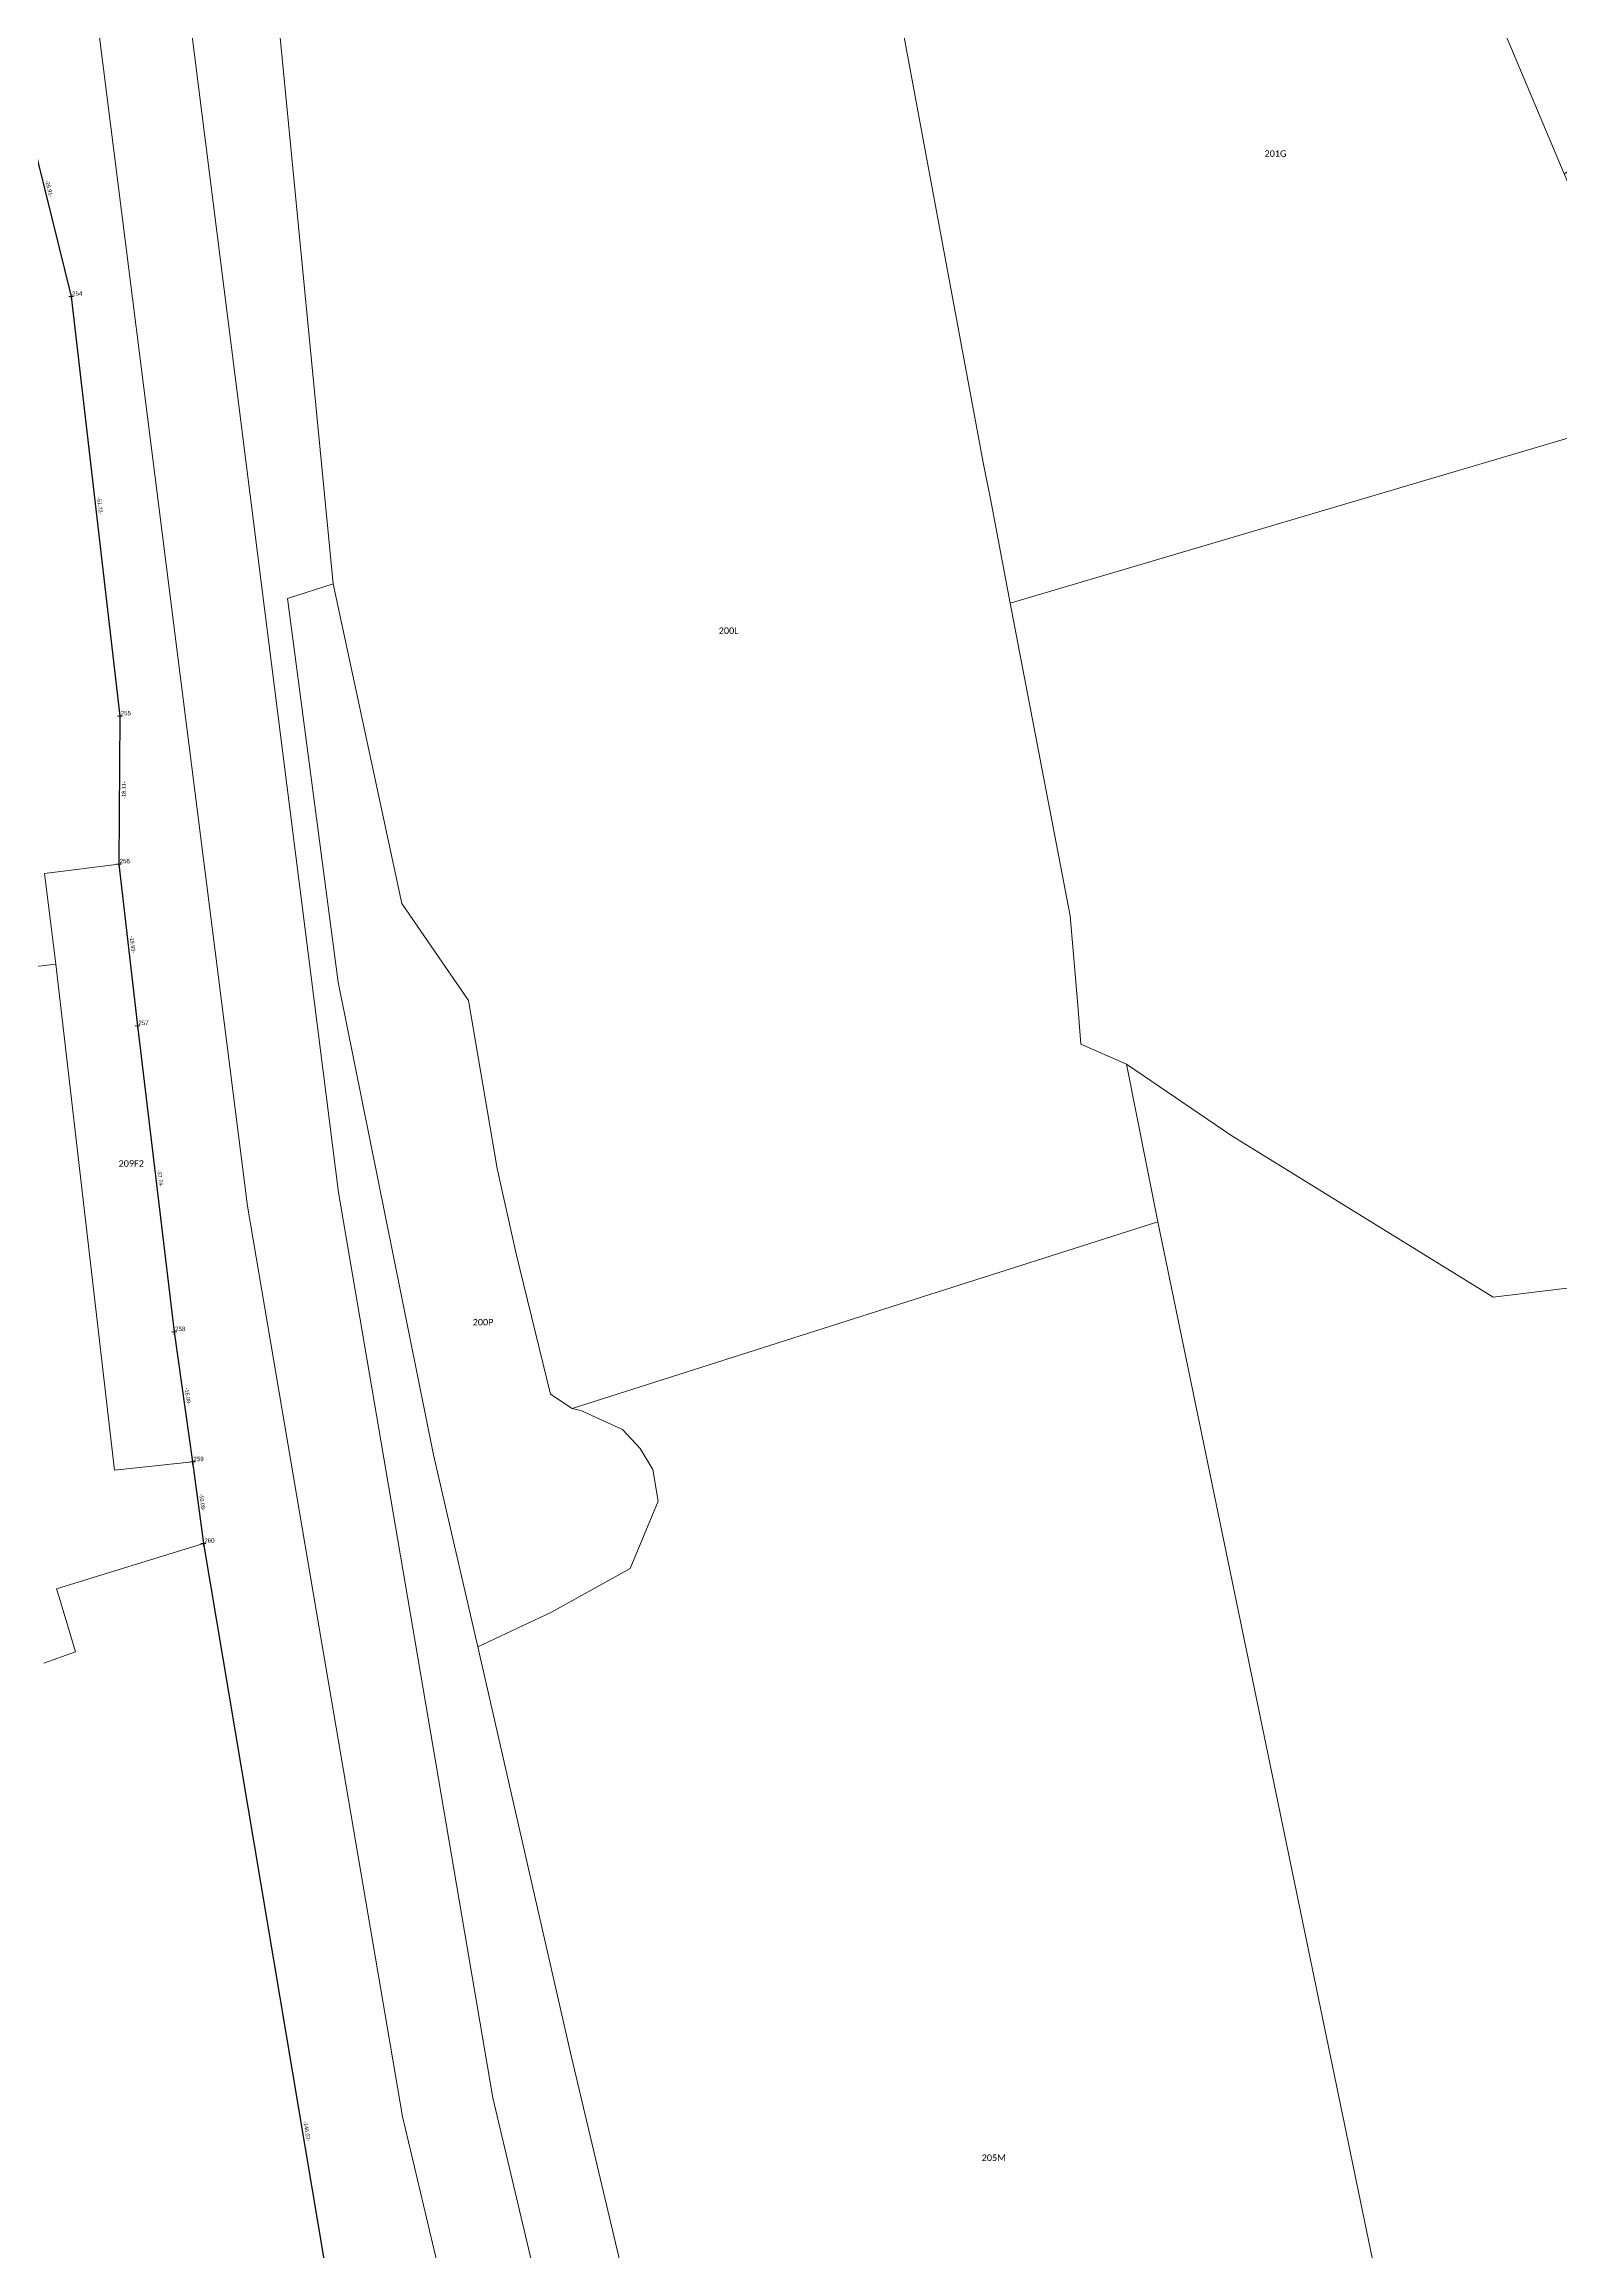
# Model space of a CAD drawing. Header units: metres. Extents: x 113120 to 240396, y 120329 to 242116.
# Drawn here: x 120313.4 to 120499.1, y 120947.3 to 121217.5 of the extents above; entities that cross this region are included whole.
import ezdxf
from ezdxf.enums import TextEntityAlignment as Align

# ---------------------------------------------------------------- set-up
doc = ezdxf.new("R2010")
doc.units = ezdxf.units.M
doc.header["$LTSCALE"] = 3
doc.header["$PDMODE"] = 2
doc.header["$PDSIZE"] = 0.3
doc.layers.get('0').update_dxf_attribs({"lineweight": 0})
for name, color, linetype, lineweight in [('Bordure', 1, 'Continuous', 0), ('Bpn_CaPa', 78, 'Continuous', 0), ('Bpt_CaNu', 7, 'Continuous', 0), ('Cotation Linéaire', 6, 'Continuous', 0), ('Limite de propriété', 5, 'Continuous', 30), ('TopoAlt', 30, 'Continuous', 0), ('TOPOJIS', 5, 'Continuous', 0), ('TopoMat', 5, 'Continuous', 0)]:
    doc.layers.add(name, color=color, linetype=linetype, lineweight=lineweight)
doc.styles.add('Legend', font='')
doc.styles.get("Standard").update_dxf_attribs({"font": 'arial.ttf'})
doc.styles.get('Legend').set_extended_font_data('Calibri')

# ---------------------------------------------------------------- blocks, each defined once
blk = doc.blocks.new('TCPOINT')
at = {"color": 0}
blk.add_point((0, 0), dxfattribs=at)
at = {"layer": 'TopoAlt'}
blk.add_attdef('ALT', text='', height=0.3, dxfattribs=at).set_placement((0.1, -0.1), align=Align.TOP_LEFT)
at = {"layer": 'TopoMat'}
blk.add_attdef('MAT', (0.1, 0.1), '', height=0.3, dxfattribs=at)

msp = doc.modelspace()

# ---------------------------------------------------------------- linework, layer by layer
at = {"layer": 'Bordure', "flags": 128}
for points in [[(120399.86, 120832.95), (120379.23, 120919.96), (120368.29, 120966.14), (120357.83, 121027.5), (120349.39, 121076.98), (120340.84, 121144.61), (120330.88, 121223.39), (120324.29, 121315.31), (120319.36, 121428.02)], [(120388.89, 120830.35), (120368.26, 120917.36), (120357.23, 120963.89), (120346.71, 121025.61), (120338.24, 121075.32), (120329.65, 121143.2), (120319.65, 121222.27), (120313.04, 121314.66), (120308.1, 121427.53)]]:
    msp.add_lwpolyline(points, dxfattribs=at)
at = {"layer": 'Bpn_CaPa'}
for p, q in [((120322.5, 121117.18), (120313.4, 121116.03)), ((120313.4, 121116.03), (120322.5, 121117.18)), ((120313.4, 121116.03), (120314.79, 121104.92)), ((120314.79, 121104.92), (120313.4, 121116.03)), ((120314.79, 121104.92), (120310.62, 121104.45)), ((120310.62, 121104.45), (120314.79, 121104.92)), ((120314.79, 121104.92), (120321.96, 121043)), ((120331.53, 121043.99), (120321.96, 121043)), ((120321.96, 121043), (120331.53, 121043.99)), ((120314.87, 121028.47), (120332.86, 121034)), ((120332.86, 121034), (120314.87, 121028.47)), ((120315.18, 121027.44), (120314.87, 121028.47)), ((120314.87, 121028.47), (120315.18, 121027.44)), ((120317.19, 121020.76), (120315.18, 121027.44)), ((120315.18, 121027.44), (120317.19, 121020.76)), ((120313.31, 121019.37), (120317.19, 121020.76)), ((120317.19, 121020.76), (120313.31, 121019.37))]:
    msp.add_line(p, q, dxfattribs=at)
for points in [[(120570.73, 121243.72), (120499.48, 121201.67), (120492.3, 121218.72), (120564.43, 121261.62), (120569.23, 121249.11), (120570.73, 121243.72)], [(120507.25, 121171.46), (120431.63, 121149.1), (120429.24, 121161.87), (120428.33, 121166.34), (120418.32, 121220.17), (120475.02, 121257.17), (120478.46, 121249.51), (120485.08, 121234.79), (120488.19, 121227.86), (120492.3, 121218.72), (120499.48, 121201.67), (120500.82, 121198.48), (120504.69, 121183.42), (120505.5, 121180.27), (120506.29, 121177.38), (120507.25, 121171.46)], [(120449.73, 121073.4), (120378.02, 121050.52), (120375.35, 121052.3), (120371.14, 121069.49), (120368.84, 121079.92), (120365.3, 121100.48), (120357.14, 121112.35), (120348.75, 121151.47), (120342.2, 121218.78), (120409.51, 121238.37), (120414.66, 121239.86), (120418.32, 121220.17), (120428.33, 121166.34), (120429.24, 121161.87), (120431.63, 121149.1), (120439, 121110.83), (120439.93, 121099.91), (120440.29, 121095.15), (120445.89, 121092.7), (120449.73, 121073.4)], [(120375.47, 121025.62), (120366.45, 121021.36), (120361.04, 121044.88), (120349.37, 121102.73), (120343.14, 121149.69), (120348.75, 121151.47), (120357.14, 121112.35), (120365.3, 121100.48), (120368.84, 121079.92), (120371.14, 121069.49), (120375.35, 121052.3), (120378.02, 121050.52), (120379.06, 121050.28), (120384.18, 121047.97), (120386.32, 121045.65), (120387.88, 121043.09), (120388.53, 121039.19), (120385.12, 121030.97), (120375.47, 121025.62)], [(120458.77, 121083.93), (120490.77, 121064.18), (120513.93, 121067), (120533.62, 121076.09), (120572.08, 120925.59), (120488.87, 120884.52), (120488.56, 120885.8), (120449.73, 121073.4), (120445.89, 121092.7), (120458.77, 121083.93)], [(120449.73, 121073.4), (120488.56, 120885.8), (120488.87, 120884.52), (120489.87, 120880.24), (120402.02, 120837.64), (120404.04, 120845.44), (120395.93, 120895.19), (120377.94, 120971.15), (120366.45, 121021.36), (120375.47, 121025.62), (120385.12, 121030.97), (120388.53, 121039.19), (120387.88, 121043.09), (120386.32, 121045.65), (120384.18, 121047.97), (120379.06, 121050.28), (120378.02, 121050.52), (120449.73, 121073.4)]]:
    msp.add_lwpolyline(points, close=True, dxfattribs=at)
msp.add_lwpolyline([(120513.93, 121067), (120490.77, 121064.18), (120458.77, 121083.93), (120445.89, 121092.7), (120440.29, 121095.15), (120439.93, 121099.91), (120439, 121110.83), (120431.63, 121149.1), (120507.25, 121171.46)], dxfattribs=at)
at = {"layer": 'Limite de propriété'}
for p, q in [((120310.21, 121212.79), (120316.67, 121186.66)), ((120316.67, 121186.66), (120322.63, 121135.29)), ((120322.63, 121135.29), (120322.5, 121117.18)), ((120322.5, 121117.18), (120324.79, 121097.38)), ((120322.5, 121117.18), (120322.5, 121117.18)), ((120324.79, 121097.38), (120329.29, 121059.91)), ((120329.29, 121059.91), (120331.53, 121043.99)), ((120331.53, 121043.99), (120332.86, 121034)), ((120331.53, 121043.99), (120331.53, 121043.99)), ((120332.86, 121034), (120357.13, 120889.96))]:
    msp.add_line(p, q, dxfattribs=at)

# ---------------------------------------------------------------- block references
at = {"layer": 'TOPOJIS'}
ref = msp.add_blockref('TCPOINT', (120316.67, 121186.66), dxfattribs=at)
ref.add_attrib('MAT', '254', (120316.77, 121186.76), dxfattribs={"layer": 'TopoMat', "height": 0.54})
ref = msp.add_blockref('TCPOINT', (120322.63, 121135.29), dxfattribs=at)
ref.add_attrib('MAT', '255', (120322.73, 121135.39), dxfattribs={"layer": 'TopoMat', "height": 0.54})
ref = msp.add_blockref('TCPOINT', (120322.5, 121117.18), dxfattribs=at)
ref.add_attrib('MAT', '256', (120322.6, 121117.28), dxfattribs={"layer": 'TopoMat', "height": 0.54})
ref = msp.add_blockref('TCPOINT', (120324.79, 121097.38), dxfattribs=at)
ref.add_attrib('MAT', '257', (120324.89, 121097.48), dxfattribs={"layer": 'TopoMat', "height": 0.54})
ref = msp.add_blockref('TCPOINT', (120329.29, 121059.91), dxfattribs=at)
ref.add_attrib('MAT', '258', (120329.39, 121060.01), dxfattribs={"layer": 'TopoMat', "height": 0.54})
ref = msp.add_blockref('TCPOINT', (120331.53, 121043.99), dxfattribs=at)
ref.add_attrib('MAT', '259', (120331.63, 121044.09), dxfattribs={"layer": 'TopoMat', "height": 0.54})
ref = msp.add_blockref('TCPOINT', (120332.86, 121034), dxfattribs=at)
ref.add_attrib('MAT', '260', (120332.96, 121034.1), dxfattribs={"layer": 'TopoMat', "height": 0.54})

# ---------------------------------------------------------------- texts
at = {"layer": 'Bpt_CaNu', "char_height": 0.8, "attachment_point": 7, "style": 'Legend'}
for s, insert in [('201G', (120462.79, 121203.75)), ('200L', (120395.96, 121145.34)), ('209F2', (120322.47, 121080.12)), ('200P', (120365.83, 121060.7)), ('205M', (120428.16, 120958.42))]:
    msp.add_mtext(s, dxfattribs=dict(at, insert=insert))
at = {"layer": 'Cotation Linéaire'}
for s, rotation, p in [('-26.91-', 283.8828, (120313.74, 121199.8)), ('-51.72-', 276.6143, (120319.96, 121161.01)), ('-19.93-', 276.5748, (120323.95, 121107.32)), ('-37.74-', 276.8551, (120327.34, 121078.68)), ('-16.08-', 278.0036, (120330.72, 121052)), ('-10.08-', 277.6081, (120332.5, 121039.04)), ('-146.07-', 279.5636, (120345.3, 120962.03))]:
    msp.add_text(s, height=0.48, rotation=rotation, dxfattribs=at).set_placement(p, align=Align.CENTER)
msp.add_text('-18.11-', height=0.48, rotation=89.6043, dxfattribs=at).set_placement((120322.87, 121126.24), align=Align.TOP_CENTER)

doc.saveas('drawing.dxf')
